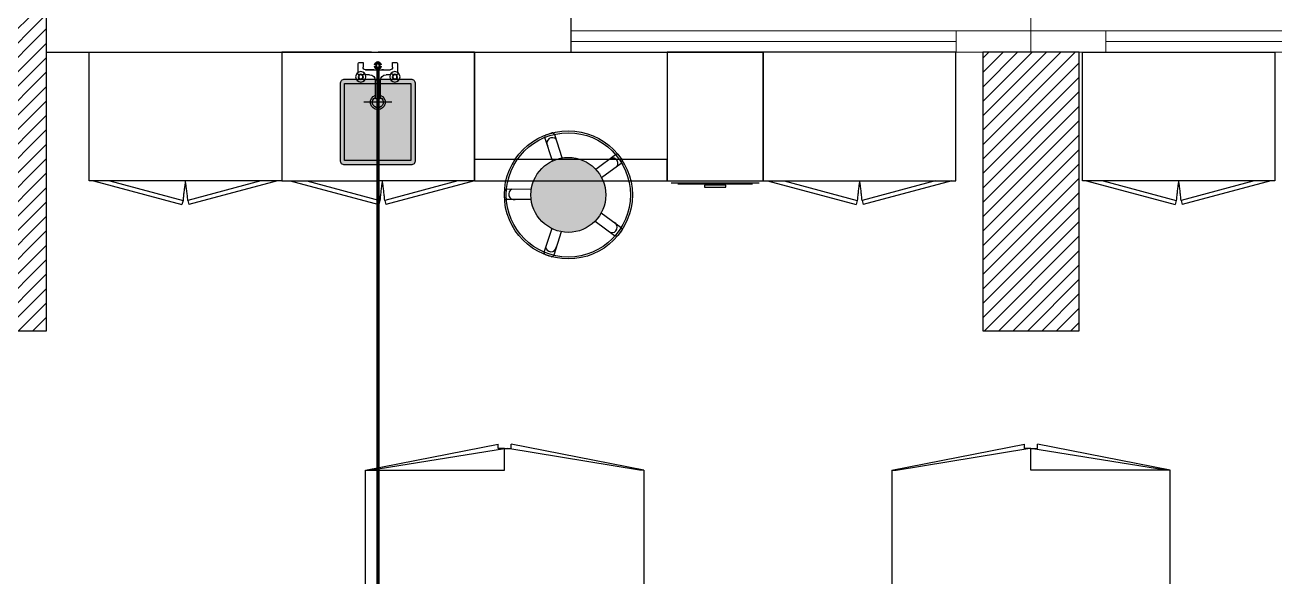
# Model space of a CAD drawing. Extents: x 800 to 995, y 398 to 804.
# Drawn here: x 861.56 to 867.4, y 715.67 to 718.25 of the extents above; entities that cross this region are included whole.
import ezdxf

# ---------------------------------------------------------------- set-up
doc = ezdxf.new("R2010")
doc.units = 0
doc.header["$MEASUREMENT"] = 0
for name, pattern in [('ACAD_ISO02W100', [15, 12, -3]), ('CENTERX2', [4, 2.5, -0.5, 0.5, -0.5]), ('DASHED', [19.05, 12.7, -6.35])]:
    doc.linetypes.add(name, pattern=pattern)
doc.layers.get('0').update_dxf_attribs({"color": 252, "linetype": 'CONTINUOUS', "lineweight": 30})
doc.layers.add('-FUR', color=252, linetype='CONTINUOUS')
doc.layers.add('SAN', color=2, linetype='CONTINUOUS')
for name, color, linetype, lineweight in [('axis', 1, 'CENTERX2', 5), ('Column', 6, 'CONTINUOUS', 25), ('Elevation', 150, 'CONTINUOUS', 18), ('hatch', 252, 'CONTINUOUS', 9), ('P-C-WATER', 5, 'CONTINUOUS', 70), ('Wall', 252, 'CONTINUOUS', 30), ('WINDOW', 252, 'CONTINUOUS', 5)]:
    doc.layers.add(name, color=color, linetype=linetype, lineweight=lineweight)
pattern_1 = [(45, (1093.41557, 380.996185), (-0.0336759605, 0.0336759605), [])]

# ---------------------------------------------------------------- blocks, each defined once
blk = doc.blocks.new('YY5Y5')
at = {"layer": 'SAN', "color": 1}
for p, q in [((433.83, 542.04), (433.83, 538.56)), ((435.73, 542.41), (434.2, 542.41)), ((435.73, 540.55), (435.73, 542.41)), ((447.16, 542.41), (447.16, 540.55)), ((448.69, 542.41), (447.16, 542.41)), ((449.07, 538.56), (449.07, 542.04)), ((434.16, 537.56), (433.7, 538.02)), ((434.16, 536.15), (433.7, 535.69)), ((435.58, 537.56), (436.04, 538.02)), ((435.58, 536.15), (436.04, 535.69)), ((436.72, 537.65), (438.25, 537.65)), ((446.18, 539.55), (436.73, 539.55)), ((443.04, 539.55), (446.16, 539.55)), ((444.65, 537.65), (446.18, 537.65)), ((447.32, 537.56), (446.86, 538.02)), ((447.32, 536.15), (446.86, 535.69)), ((448.74, 537.56), (449.2, 538.02)), ((448.74, 536.15), (449.2, 535.69)), ((440.5, 535.4), (440.5, 528.74)), ((442.4, 528.74), (442.4, 535.4)), ((440.87, 528.36), (442.03, 528.36))]:
    blk.add_line(p, q, dxfattribs=at)
at = {"layer": 'SAN', "color": 1, "linetype": 'Continuous'}
blk.add_line((439.23, 539.55), (439.86, 539.55), dxfattribs=at)
at = {"layer": 'SAN', "color": 2, "linetype": 'DASHED'}
for points in [[(441.45, 532.42), (441.45, 521.63)], [(436.06, 527.03), (446.84, 527.03)]]:
    blk.add_lwpolyline(points, dxfattribs=at)
at = {"layer": 'SAN', "color": 1}
for centre, radius in [((434.87, 536.85), 2), ((434.87, 536.85), 1), ((434.87, 536.85), 0.8), ((448.03, 536.85), 2), ((448.03, 536.85), 1), ((448.03, 536.85), 0.8)]:
    blk.add_circle(centre, radius, dxfattribs=at)
for centre, radius, start, end in [((434.2, 542.04), 0.375, 90, 180), ((448.69, 542.04), 0.375, 0, 90), ((436.73, 540.55), 1, 180, 270), ((438.25, 535.4), 2.25, 0, 90), ((444.65, 535.4), 2.25, 90, 180), ((446.16, 540.55), 1, 270, 0), ((441.45, 527.03), 2.86, 109.4319, 70.5681), ((441.45, 527.03), 2.08, 117.2765, 62.7235), ((440.87, 528.74), 0.375, 180, 270), ((442.03, 528.74), 0.375, 270, 360)]:
    blk.add_arc(centre, radius, start, end, dxfattribs=at)
blk = doc.blocks.new('fd')
at = {"layer": '-FUR'}
h = blk.add_hatch(color=254, dxfattribs=at)
h.paths.add_polyline_path([(1322.6636, 576.6994), (1322.3536, 576.6994), (1322.3536, 577.0594), (1322.6636, 577.0594)], flags=16)
edge = h.paths.add_edge_path()
edge.add_line((1322.6636, 576.6794), (1322.3536, 576.6794))
edge.add_arc((1322.3536, 576.6994), 0.02, 180, 270, ccw=False)
edge.add_line((1322.3336, 576.6994), (1322.3336, 577.0594))
edge.add_arc((1322.3536, 577.0594), 0.02, 90, 180, ccw=False)
edge.add_line((1322.3536, 577.0794), (1322.6636, 577.0794))
edge.add_arc((1322.6636, 577.0594), 0.02, 0, 90, ccw=False)
edge.add_line((1322.6836, 577.0594), (1322.6836, 576.6994))
edge.add_arc((1322.6636, 576.6994), 0.02, -90, 0, ccw=False)
blk.add_hatch(color=253, dxfattribs=at).paths.add_polyline_path([(1322.6636, 577.0594), (1322.6636, 576.6994), (1322.3536, 576.6994), (1322.3536, 577.0594)])
h = blk.add_hatch(color=251, dxfattribs=at)
h.paths.add_polyline_path([(1322.6337, 577.0294), (1322.6636, 577.0594), (1322.6636, 576.6994), (1322.6336, 576.7294)])
h.paths.add_polyline_path([(1322.6336, 576.7294), (1322.6636, 576.6994), (1322.3536, 576.6994), (1322.3836, 576.7294)])
h = blk.add_hatch(color=252, dxfattribs=at)
h.paths.add_polyline_path([(1322.3836, 577.0294), (1322.3536, 577.0594), (1322.6636, 577.0594), (1322.6337, 577.0294)])
h.paths.add_polyline_path([(1322.3836, 576.7294), (1322.3536, 576.6994), (1322.3536, 577.0594), (1322.3836, 577.0294)])
for p, q in [((1322.4784, 577.2056), (1322.0597, 577.2056)), ((1322.4784, 577.2056), (1322.9597, 577.2056)), ((1322.0597, 576.6056), (1322.5097, 576.6056)), ((1322.9597, 576.6056), (1322.5097, 576.6056))]:
    blk.add_line(p, q, dxfattribs=at)
at = {"layer": '-FUR', "linetype": 'ACAD_ISO02W100'}
for p, q in [((1322.0597, 577.2056), (1322.5097, 577.2056)), ((1322.9597, 577.2056), (1322.5097, 577.2056)), ((1322.0997, 576.6056), (1322.5133, 576.4948)), ((1322.177, 576.6056), (1322.5185, 576.5141)), ((1322.8824, 576.6056), (1322.541, 576.5141)), ((1322.9597, 576.6056), (1322.5462, 576.4948)), ((1322.5185, 576.5141), (1322.5133, 576.4948)), ((1322.541, 576.5141), (1322.5462, 576.4948))]:
    blk.add_line(p, q, dxfattribs=at)
for centre, start, end in [((1324.045, 576.3727), 171.26112, 174.70691), ((1321.0144, 576.3727), 5.29309, 8.73888)]:
    blk.add_arc(centre, 1.5331, start, end, dxfattribs=at)
for p, q in [((1322.0597, 577.2056), (1322.0597, 576.6056)), ((1322.9597, 577.2056), (1322.9597, 576.6056))]:
    blk.add_line(p, q)
blk.add_lwpolyline([(1322.6636, 576.6794), (1322.3536, 576.6794, -0.414214), (1322.3336, 576.6994), (1322.3336, 577.0594, -0.414214), (1322.3536, 577.0794), (1322.6636, 577.0794, -0.414214), (1322.6836, 577.0594), (1322.6836, 576.6994, -0.414214)], format="xyb", close=True)
blk.add_lwpolyline([(1322.6636, 576.6794), (1322.3536, 576.6794, -0.414214), (1322.3336, 576.6994), (1322.3336, 577.0594, -0.414214), (1322.3536, 577.0794), (1322.6636, 577.0794, -0.414214), (1322.6836, 577.0594), (1322.6836, 576.6994, -0.414214)], format="xyb", close=True)
blk.add_lwpolyline([(1322.6636, 576.6994), (1322.3536, 576.6994), (1322.3536, 577.0594), (1322.6636, 577.0594)], close=True)
at = {"extrusion": (0, 0, -1), "xscale": 0.0121000000000322, "yscale": 0.0121000000000322, "zscale": -0.0121}
blk.add_blockref('YY5Y5', (-1327.8502, 570.5947), dxfattribs=at)
blk = doc.blocks.new('juy')
blk.add_line((1322.9597, 577.2056), (1322.9597, 576.6056))
blk.add_blockref('fd', (0, 0))

msp = doc.modelspace()

# ---------------------------------------------------------------- hatches: boundary and pattern name
h = msp.add_hatch(color=256)
h.set_gradient(color1=(132, 132, 132), name='SPHERICAL')
h.paths.add_polyline_path([(864.0969, 717.6273, -1), (864.0969, 717.2773, -1)])
at = {"layer": 'hatch'}
h = msp.add_hatch(dxfattribs=at)
h.set_pattern_fill('ANSI31', color=252, scale=0.015, style=0)
h.set_pattern_definition(pattern_1)
h.paths.add_polyline_path([(861.2587, 716.8182), (861.6587, 716.8182), (861.6587, 718.3682), (861.2587, 718.3682)])
h = msp.add_hatch(dxfattribs=at)
h.set_pattern_fill('ANSI31', color=252, scale=0.015, style=0)
h.set_pattern_definition(pattern_1)
h.paths.add_polyline_path([(866.0334, 716.8182), (866.4834, 716.8182), (866.4834, 718.1182), (866.0334, 718.1182)])

# ---------------------------------------------------------------- linework, layer by layer
at = {"layer": '-FUR', "linetype": 'ACAD_ISO02W100'}
for p, q in [((861.8579, 718.1182, -0.0488), (862.7579, 718.1182, -0.0488)), ((864.5579, 718.1182, -0.0488), (865.0079, 718.1182, -0.0488)), ((865.9079, 718.1182, -0.0488), (865.0079, 718.1182, -0.0488)), ((866.4984, 718.1182, -0.0488), (867.3984, 718.1182, -0.0488)), ((861.8779, 717.5182, -0.0488), (862.2915, 717.4074, -0.0488)), ((861.9552, 717.5182, -0.0488), (862.2967, 717.4268, -0.0488)), ((862.6607, 717.5182, -0.0488), (862.3192, 717.4268, -0.0488)), ((862.7379, 717.5182, -0.0488), (862.3244, 717.4074, -0.0488)), ((863.6579, 717.5182, -0.0488), (864.5579, 717.5182, -0.0488)), ((865.0279, 717.5182, -0.0488), (865.4415, 717.4074, -0.0488)), ((865.1052, 717.5182, -0.0488), (865.4467, 717.4268, -0.0488)), ((865.8107, 717.5182, -0.0488), (865.4692, 717.4268, -0.0488)), ((865.8879, 717.5182, -0.0488), (865.4744, 717.4074, -0.0488)), ((866.5184, 717.5182, -0.0488), (866.932, 717.4074, -0.0488)), ((866.5957, 717.5182, -0.0488), (866.9371, 717.4268, -0.0488)), ((867.3011, 717.5182, -0.0488), (866.9597, 717.4268, -0.0488)), ((867.3784, 717.5182, -0.0488), (866.9648, 717.4074, -0.0488)), ((862.2967, 717.4268, -0.0488), (862.2915, 717.4074, -0.0488)), ((862.3192, 717.4268, -0.0488), (862.3244, 717.4074, -0.0488)), ((865.4467, 717.4268, -0.0488), (865.4415, 717.4074, -0.0488)), ((865.4692, 717.4268, -0.0488), (865.4744, 717.4074, -0.0488)), ((866.9371, 717.4268, -0.0488), (866.932, 717.4074, -0.0488)), ((866.9597, 717.4268, -0.0488), (866.9648, 717.4074, -0.0488))]:
    msp.add_line(p, q, dxfattribs=at)
at = {"layer": '-FUR'}
for p, q in [((864.5779, 717.5082, -0.0488), (864.9879, 717.5082, -0.0488)), ((864.6079, 717.5032, -0.0488), (864.9579, 717.5032, -0.0488))]:
    msp.add_line(p, q, dxfattribs=at)
at = {"layer": '-FUR', "elevation": -0.0488}
for points in [[(861.8579, 718.1182), (862.7579, 718.1182), (862.7579, 717.5182), (861.8579, 717.5182)], [(864.5579, 717.5182), (865.0079, 717.5182), (865.0079, 718.1182), (864.5579, 718.1182)], [(865.9079, 718.1182), (865.0079, 718.1182), (865.0079, 717.5182), (865.9079, 717.5182)], [(866.4984, 718.1182), (867.3984, 718.1182), (867.3984, 717.5182), (866.4984, 717.5182)]]:
    msp.add_lwpolyline(points, close=True, dxfattribs=at)
at = {"layer": '-FUR', "color": 1, "elevation": -0.0488}
msp.add_lwpolyline([(864.7329, 717.4882), (864.8329, 717.4882), (864.8329, 717.4982), (864.7329, 717.4982)], close=True, dxfattribs=at)
at = {"layer": '-FUR', "linetype": 'ACAD_ISO02W100'}
for centre, start, end in [((863.8232, 717.2853, -0.0488), 171.26112, 174.70691), ((860.7927, 717.2853, -0.0488), 5.29309, 8.73888), ((866.9732, 717.2853, -0.0488), 171.26112, 174.70691), ((863.9427, 717.2853, -0.0488), 5.29309, 8.73888), ((868.4637, 717.2853, -0.0488), 171.26112, 174.70691), ((865.4331, 717.2853, -0.0488), 5.29309, 8.73888)]:
    msp.add_arc(centre, 1.5331, start, end, dxfattribs=at)
for p, q in [((863.6579, 717.5182, -0.0488), (863.6579, 718.1182, -0.0488)), ((863.6579, 718.1182, -0.0488), (864.5579, 718.1182, -0.0488)), ((864.5579, 718.1182, -0.0488), (864.5579, 717.5182, -0.0488)), ((863.993, 717.733, -0.0488), (864.0191, 717.7414, -0.0488)), ((864.0226, 717.6108, -0.0488), (863.9865, 717.7204, -0.0488)), ((864.0679, 717.6249, -0.0488), (864.0333, 717.7328, -0.0488)), ((864.2247, 717.572, -0.0488), (864.3178, 717.6402, -0.0488)), ((864.3317, 717.638, -0.0488), (864.3478, 717.6157, -0.0488)), ((864.5579, 717.6182, -0.0488), (863.6579, 717.6182, -0.0488)), ((864.2521, 717.5333, -0.0488), (864.344, 717.5996, -0.0488)), ((864.5579, 717.5182, -0.0488), (864.5579, 717.6182, -0.0488)), ((863.7979, 717.4402, -0.0488), (863.798, 717.4677, -0.0488)), ((863.9238, 717.478, -0.0488), (863.8105, 717.4784, -0.0488)), ((863.9233, 717.4306, -0.0488), (863.8079, 717.4301, -0.0488)), ((864.2219, 717.3298, -0.0488), (864.3133, 717.2629, -0.0488)), ((864.2502, 717.3678, -0.0488), (864.3439, 717.3004, -0.0488)), ((864.019, 717.2956, -0.0488), (863.9836, 717.188, -0.0488)), ((864.0639, 717.2805, -0.0488), (864.0287, 717.1705, -0.0488)), ((864.346, 717.2864, -0.0488), (864.3298, 717.2642, -0.0488)), ((864.0161, 717.1642, -0.0488), (863.99, 717.1728, -0.0488)), ((863.1493, 716.1682, -0.0488), (863.7693, 716.2882, -0.0488)), ((863.7693, 716.2682, -0.0488), (863.7693, 716.2882, -0.0488)), ((863.8293, 716.2682, -0.0488), (863.8293, 716.2882, -0.0488)), ((864.4493, 716.1682, -0.0488), (863.8293, 716.2882, -0.0488)), ((865.6084, 716.1682, -0.0488), (866.2284, 716.2882, -0.0488)), ((866.2284, 716.2682, -0.0488), (866.2284, 716.2882, -0.0488)), ((866.2884, 716.2682, -0.0488), (866.2884, 716.2882, -0.0488)), ((866.9084, 716.1682, -0.0488), (866.2884, 716.2882, -0.0488)), ((863.1693, 716.1682, -0.0488), (863.7993, 716.2682, -0.0488)), ((863.7993, 716.2682, -0.0488), (863.7693, 716.2682, -0.0488)), ((863.7993, 716.1682, -0.0488), (863.7993, 716.2682, -0.0488)), ((863.7993, 716.2682, -0.0488), (863.8293, 716.2682, -0.0488)), ((864.4293, 716.1682, -0.0488), (863.8143, 716.2682, -0.0488)), ((865.6284, 716.1682, -0.0488), (866.2434, 716.2682, -0.0488)), ((866.2584, 716.2682, -0.0488), (866.2284, 716.2682, -0.0488)), ((866.2584, 716.1682, -0.0488), (866.2584, 716.2682, -0.0488)), ((866.2584, 716.2682, -0.0488), (866.2884, 716.2682, -0.0488)), ((866.8884, 716.1682, -0.0488), (866.2584, 716.2682, -0.0488)), ((863.1493, 715.5682, -0.0488), (863.1493, 716.1682, -0.0488)), ((863.1493, 716.1682, -0.0488), (863.7993, 716.1682, -0.0488)), ((863.1493, 716.1682, -0.0488), (863.1693, 716.1682, -0.0488)), ((864.4493, 716.1682, -0.0488), (864.4293, 716.1682, -0.0488)), ((864.4493, 716.1682, -0.0488), (864.4493, 715.5682, -0.0488)), ((865.6084, 716.1682, -0.0488), (865.6084, 715.5682, -0.0488)), ((865.6084, 716.1682, -0.0488), (865.6284, 716.1682, -0.0488)), ((866.9084, 716.1682, -0.0488), (866.2584, 716.1682, -0.0488)), ((866.9084, 716.1682, -0.0488), (866.8884, 716.1682, -0.0488)), ((866.9084, 715.5682, -0.0488), (866.9084, 716.1682, -0.0488))]:
    msp.add_line(p, q)
for radius in [0.299, 0.29, 0.175]:
    msp.add_circle((864.0969, 717.4523, -0.0488), radius)
for centre, radius, start, end in [((864.0209, 717.7284, -0.0488), 0.0131, 19.65402, 97.72038), ((863.996, 717.7235, -0.0488), 0.01, 107.79115, 197.79115), ((864.0214, 717.6945, -0.0488), 0.025, 40.93495, 209.17517), ((864.3039, 717.599, -0.0488), 0.025, 328.93495, 137.17517), ((864.3236, 717.6321, -0.0488), 0.01, 35.79115, 125.79115), ((864.336, 717.61, -0.0488), 0.0131, 307.65402, 25.72038), ((863.8109, 717.4653, -0.0488), 0.0131, 91.65402, 169.72038), ((863.8433, 717.4553, -0.0488), 0.025, 112.93495, 281.17517), ((863.8079, 717.4401, -0.0488), 0.01, 179.79115, 269.79115), ((864.3003, 717.3009, -0.0488), 0.025, 256.93495, 65.17517), ((864.338, 717.2923, -0.0488), 0.01, 323.79115, 53.79115), ((864.3207, 717.2737, -0.0488), 0.0131, 235.65402, 313.72038), ((863.9962, 717.1843, -0.0488), 0.0131, 163.65402, 241.72038), ((864.0157, 717.2121, -0.0488), 0.025, 184.93495, 353.17517), ((864.0192, 717.1737, -0.0488), 0.01, 251.79115, 341.79115)]:
    msp.add_arc(centre, radius, start, end)
at = {"layer": 'axis', "color": 0, "ltscale": 0.3}
msp.add_line((866.2584, 718.1182), (866.2584, 720.432), dxfattribs=at)
at = {"layer": 'Column', "color": 252}
for points in [[(861.2587, 716.8182), (861.6587, 716.8182), (861.6587, 718.3682), (861.2587, 718.3682)], [(866.0334, 716.8182), (866.4834, 716.8182), (866.4834, 718.1182), (866.0334, 718.1182)]]:
    msp.add_lwpolyline(points, close=True, dxfattribs=at)
at = {"layer": 'Elevation', "color": 252, "linetype": 'Continuous'}
for p, q in [((865.9084, 718.2182), (865.9084, 718.1182)), ((866.6084, 718.2182), (865.9084, 718.2182)), ((866.6084, 718.2182), (866.6084, 718.1182)), ((866.6084, 718.2182), (866.6084, 718.1182)), ((865.9084, 718.1182), (866.6084, 718.1182))]:
    msp.add_line(p, q, dxfattribs=at)
at = {"layer": 'P-C-WATER', "linetype": 'Continuous'}
msp.add_line((863.2067, 718.0433, -0.1), (863.2067, 713.7941, -0.1), dxfattribs=at)
at = {"layer": 'P-C-WATER', "linetype": 'ByBlock'}
for start, end in [(0, 180), (180, 0)]:
    msp.add_arc((863.2067, 718.0558), 0.0125, start, end, dxfattribs=at)
at = {"layer": 'Wall', "color": 252, "linetype": 'Continuous'}
for p in [(864.1084, 718.3682), (861.6587, 718.1182)]:
    msp.add_line(p, (864.1084, 718.1182), dxfattribs=at)
at = {"layer": 'WINDOW', "color": 252}
for p, q in [((864.1084, 718.2182), (865.9084, 718.2182)), ((866.6084, 718.2182), (868.4084, 718.2182)), ((864.1084, 718.1682), (865.9084, 718.1682)), ((866.6084, 718.1682), (868.4084, 718.1682)), ((864.1084, 718.1182), (865.9084, 718.1182)), ((866.6084, 718.1182), (868.4084, 718.1182))]:
    msp.add_line(p, q, dxfattribs=at)

# ---------------------------------------------------------------- block references
msp.add_blockref('juy', (-459.3018, 140.9127, -0.0488))

doc.saveas('drawing.dxf')
